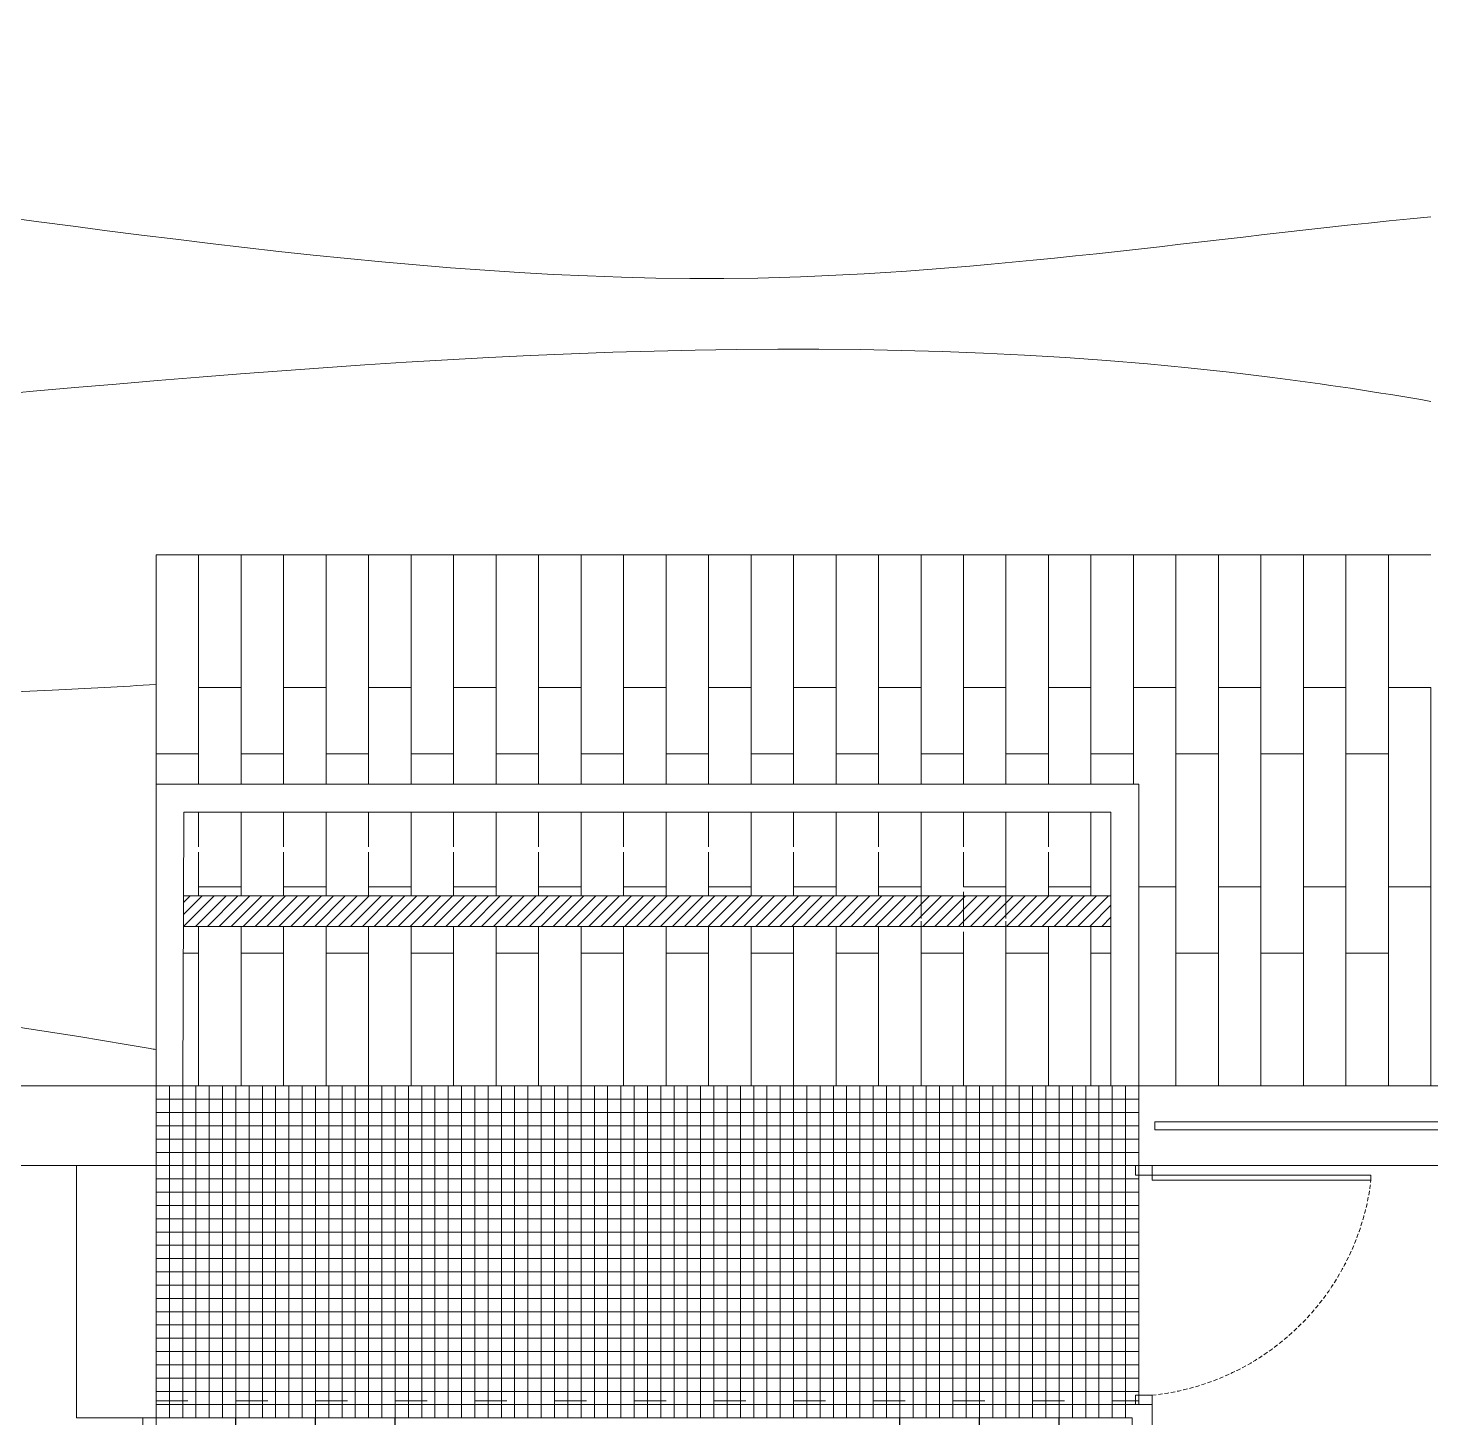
# Model space of a CAD drawing. Header units: millimetres. Extents: x 3468 to 20390, y -976 to 7887.
# Drawn here: x 9582 to 10110, y 6127 to 6651 of the extents above; entities that cross this region are included whole.
import ezdxf

# ---------------------------------------------------------------- set-up
doc = ezdxf.new("R2010")
doc.units = ezdxf.units.MM
for name, pattern in [('ACAD_ISO02W100', [15, 12, -3]), ('ACAD_ISO03W100', [30, 12, -18]), ('TRATTEGGIATA2', [9.525, 6.35, -3.175])]:
    doc.linetypes.add(name, pattern=pattern)
for name, color, linetype, lineweight in [('A-DOOR-FULL', 4, 'Continuous', 18), ('A-FURN', 9, 'Continuous', 13), ('curve di livello', 6, 'Continuous', 9), ('pavimentazione esterna', 51, 'Continuous', 15), ('PROIEZIONI', 145, 'Continuous', 13), ('vetro', 140, 'Continuous', 15), ('Wall', 7, 'Continuous', 20)]:
    doc.layers.add(name, color=color, linetype=linetype, lineweight=lineweight)

msp = doc.modelspace()

# ---------------------------------------------------------------- hatches: boundary and pattern name
at = {"layer": 'vetro'}
h = msp.add_hatch(dxfattribs=at)
h.set_pattern_fill('ANSI31', color=4)
h.set_pattern_definition([(45, (-14696.2354, -10920.9153), (-2.24506403, 2.24506403), [])])
h.paths.add_polyline_path([(9640.52, 6323.97), (9640.47, 6312.45), (9989.72, 6312.45), (9989.72, 6323.97)])

# ---------------------------------------------------------------- linework, layer by layer
at = {"color": 1}
for p, q in [((9660.2, 6037.38), (9660.2, 6127.38)), ((9690.2, 6037.38), (9690.2, 6127.38)), ((9720.2, 6037.38), (9720.2, 6127.38)), ((9910.2, 6037.38), (9910.2, 6127.38)), ((9940.2, 6037.38), (9940.2, 6127.38)), ((9970.2, 6037.38), (9970.2, 6127.38))]:
    msp.add_line(p, q, dxfattribs=at)
at = {"layer": 'A-DOOR-FULL'}
for p, q in [((10005.2, 6218.81), (10005.2, 6216.92)), ((10005.2, 6218.81), (10087.63, 6218.81)), ((10087.63, 6218.81), (10087.63, 6216.92)), ((10005.2, 6216.92), (10087.63, 6216.92)), ((10005.2, 6135.94), (9998.96, 6135.94)), ((9998.96, 6135.94), (9998.96, 6132.38)), ((10005.2, 6132.38), (10005.2, 6135.94)), ((9998.96, 6132.38), (10005.2, 6132.38))]:
    msp.add_line(p, q, dxfattribs=at)
msp.add_lwpolyline([(9998.96, 6222.38), (10005.2, 6222.38), (10005.2, 6218.81), (9998.96, 6218.81)], close=True, dxfattribs=at)
at = {"layer": 'A-DOOR-FULL', "linetype": 'TRATTEGGIATA2', "ltscale": 0.25}
msp.add_arc((9995.67, 6228.08), 92.63, 275.9091, 353.0747, dxfattribs=at)
at = {"layer": 'A-FURN'}
for p, q in [((9630.2, 6127.38), (9630.2, 6252.38)), ((9630.2, 6127.38), (9630.2, 6252.38)), ((10000.2, 6252.38), (9630.2, 6252.38)), ((9635.2, 6127.38), (9635.2, 6252.38)), ((9640.2, 6127.38), (9640.2, 6252.38)), ((9645.2, 6127.38), (9645.2, 6252.38)), ((9650.2, 6127.38), (9650.2, 6252.38)), ((9655.2, 6127.38), (9655.2, 6252.38)), ((9660.2, 6127.38), (9660.2, 6252.38)), ((9665.2, 6127.38), (9665.2, 6252.38)), ((9670.2, 6127.38), (9670.2, 6252.38)), ((9675.2, 6127.38), (9675.2, 6252.38)), ((9680.2, 6127.38), (9680.2, 6252.38)), ((9685.2, 6127.38), (9685.2, 6252.38)), ((9690.2, 6127.38), (9690.2, 6252.38)), ((9695.2, 6127.38), (9695.2, 6252.38)), ((9700.2, 6127.38), (9700.2, 6252.38)), ((9705.2, 6127.38), (9705.2, 6252.38)), ((9710.2, 6127.38), (9710.2, 6252.38)), ((9715.2, 6127.38), (9715.2, 6252.38)), ((9720.2, 6127.38), (9720.2, 6252.38)), ((9725.2, 6127.38), (9725.2, 6252.38)), ((9730.2, 6127.38), (9730.2, 6252.38)), ((9735.2, 6127.38), (9735.2, 6252.38)), ((9740.2, 6127.38), (9740.2, 6252.38)), ((9745.2, 6127.38), (9745.2, 6252.38)), ((9750.2, 6127.38), (9750.2, 6252.38)), ((9755.2, 6127.38), (9755.2, 6252.38)), ((9760.2, 6127.38), (9760.2, 6252.38)), ((9765.2, 6127.38), (9765.2, 6252.38)), ((9770.2, 6127.38), (9770.2, 6252.38)), ((9775.2, 6127.38), (9775.2, 6252.38)), ((9780.2, 6127.38), (9780.2, 6252.38)), ((9785.2, 6127.38), (9785.2, 6252.38)), ((9790.2, 6127.38), (9790.2, 6252.38)), ((9795.2, 6127.38), (9795.2, 6252.38)), ((9800.2, 6127.38), (9800.2, 6252.38)), ((9805.2, 6127.38), (9805.2, 6252.38)), ((9810.2, 6127.38), (9810.2, 6252.38)), ((9815.2, 6127.38), (9815.2, 6252.38)), ((9820.2, 6127.38), (9820.2, 6252.38)), ((9825.2, 6127.38), (9825.2, 6252.38)), ((9830.2, 6127.38), (9830.2, 6252.38)), ((9835.2, 6127.38), (9835.2, 6252.38)), ((9840.2, 6127.38), (9840.2, 6252.38)), ((9845.2, 6127.38), (9845.2, 6252.38)), ((9850.2, 6127.38), (9850.2, 6252.38)), ((9855.2, 6127.38), (9855.2, 6252.38)), ((9860.2, 6127.38), (9860.2, 6252.38)), ((9865.2, 6127.38), (9865.2, 6252.38)), ((9870.2, 6127.38), (9870.2, 6252.38)), ((9875.2, 6127.38), (9875.2, 6252.38)), ((9880.2, 6127.38), (9880.2, 6252.38)), ((9885.2, 6127.38), (9885.2, 6252.38)), ((9890.2, 6127.38), (9890.2, 6252.38)), ((9895.2, 6127.38), (9895.2, 6252.38)), ((9900.2, 6127.38), (9900.2, 6252.38)), ((9905.2, 6127.38), (9905.2, 6252.38)), ((9910.2, 6127.38), (9910.2, 6252.38)), ((9915.2, 6127.38), (9915.2, 6252.38)), ((9920.2, 6127.38), (9920.2, 6252.38)), ((9925.2, 6127.38), (9925.2, 6252.38)), ((9930.2, 6127.38), (9930.2, 6252.38)), ((9935.2, 6127.38), (9935.2, 6252.38)), ((9940.2, 6127.38), (9940.2, 6252.38)), ((9945.2, 6127.38), (9945.2, 6252.38)), ((9950.2, 6127.38), (9950.2, 6252.38)), ((9955.2, 6127.38), (9955.2, 6252.38)), ((9960.2, 6127.38), (9960.2, 6252.38)), ((9965.2, 6127.38), (9965.2, 6252.38)), ((9970.2, 6127.38), (9970.2, 6252.38)), ((9975.2, 6127.38), (9975.2, 6252.38)), ((9980.2, 6127.38), (9980.2, 6252.38)), ((9985.2, 6127.38), (9985.2, 6252.38)), ((9990.2, 6127.38), (9990.2, 6252.38)), ((9995.2, 6127.38), (9995.2, 6252.38)), ((10000.2, 6132.38), (10000.2, 6252.38)), ((10000.2, 6132.38), (10000.2, 6252.38)), ((10000.2, 6247.38), (9630.2, 6247.38)), ((10000.2, 6242.38), (9630.2, 6242.38)), ((10000.2, 6237.38), (9630.2, 6237.38)), ((10000.2, 6232.38), (9630.2, 6232.38)), ((10000.2, 6227.38), (9630.2, 6227.38)), ((10000.2, 6222.38), (9630.2, 6222.38)), ((10000.2, 6217.38), (9630.2, 6217.38)), ((10000.2, 6212.38), (9630.2, 6212.38)), ((10000.2, 6207.38), (9630.2, 6207.38)), ((10000.2, 6202.38), (9630.2, 6202.38)), ((10000.2, 6197.38), (9630.2, 6197.38)), ((10000.2, 6192.38), (9630.2, 6192.38)), ((10000.2, 6187.38), (9630.2, 6187.38)), ((10000.2, 6182.38), (9630.2, 6182.38)), ((10000.2, 6177.38), (9630.2, 6177.38)), ((10000.2, 6172.38), (9630.2, 6172.38)), ((10000.2, 6167.38), (9630.2, 6167.38)), ((10000.2, 6162.38), (9630.2, 6162.38)), ((10000.2, 6157.38), (9630.2, 6157.38)), ((10000.2, 6152.38), (9630.2, 6152.38)), ((10000.2, 6147.38), (9630.2, 6147.38)), ((10000.2, 6142.38), (9630.2, 6142.38)), ((10000.2, 6137.38), (9630.2, 6137.38)), ((10000.2, 6132.38), (9630.2, 6132.38)), ((9630.2, 6127.38), (9997.7, 6127.38))]:
    msp.add_line(p, q, dxfattribs=at)
at = {"layer": 'curve di livello'}
for points, knots in [([(10110.2, 6579.65), (10026.68, 6571.68), (9673.42, 6515.51), (9298.48, 6665.14), (9053.84, 6556.59), (9053.83, 6556.59), (9053.83, 6556.59), (9053.83, 6556.59), (9053.81, 6556.58), (9053.78, 6556.57), (9053.76, 6556.55)], [948.136507, 948.136507, 948.136507, 948.136507, 1199.951019, 2002.883229, 2002.883229, 2002.883229, 2002.885334, 2002.885334, 2002.885334, 2002.970377, 2002.970377, 2002.970377, 2002.970377]), ([(10110.2, 6510.15), (10090.03, 6513.63), (9742.51, 6566.83), (9384.29, 6463.79), (9053.83, 6495.89), (9053.83, 6495.89), (9053.83, 6495.89), (9053.83, 6495.89), (9053.8, 6495.89), (9053.78, 6495.89), (9053.76, 6495.9)], [952.435008, 952.435008, 952.435008, 952.435008, 1013.900228, 2009.947904, 2009.947904, 2009.947904, 2009.948687, 2009.948687, 2009.948687, 2010.018952, 2010.018952, 2010.018952, 2010.018952]), ([(9630.2, 6403.6), (9617.17, 6402.74), (9422.64, 6391.5), (9229.11, 6411.24), (9053.79, 6451.52), (9053.79, 6451.52), (9053.79, 6451.52), (9053.79, 6451.52), (9053.78, 6451.52), (9053.77, 6451.52), (9053.76, 6451.53)], [1437.518464, 1437.518464, 1437.518464, 1437.518464, 1476.268274, 2015.917714, 2015.917714, 2015.917714, 2015.918177, 2015.918177, 2015.918177, 2015.958032, 2015.958032, 2015.958032, 2015.958032]), ([(9630.2, 6266.08), (9629.44, 6266.21), (9438.03, 6299.74), (9240.94, 6306.38), (9053.76, 6266.48)], [1440.619799, 1440.619799, 1440.619799, 1440.619799, 1442.919983, 2017.077223, 2017.077223, 2017.077223, 2017.077223])]:
    msp.add_open_spline(points, degree=3, knots=knots, dxfattribs=at)
at = {"layer": 'pavimentazione esterna'}
for p, q in [((9630.19, 6366.05), (9630.2, 6452.38)), ((9630.2, 6452.38), (9646.2, 6452.38)), ((9646.2, 6452.38), (9646.2, 6377.38)), ((9662.2, 6452.38), (9646.2, 6452.38)), ((9662.2, 6377.38), (9662.2, 6452.38)), ((9662.2, 6452.38), (9678.2, 6452.38)), ((9678.2, 6452.38), (9678.2, 6377.38)), ((9694.2, 6452.38), (9678.2, 6452.38)), ((9694.2, 6377.38), (9694.2, 6452.38)), ((9694.2, 6452.38), (9710.2, 6452.38)), ((9710.2, 6452.38), (9710.2, 6377.38)), ((9726.2, 6452.38), (9710.2, 6452.38)), ((9726.2, 6377.38), (9726.2, 6452.38)), ((9726.2, 6452.38), (9742.2, 6452.38)), ((9742.2, 6452.38), (9742.2, 6377.38)), ((9758.2, 6452.38), (9742.2, 6452.38)), ((9758.2, 6377.38), (9758.2, 6452.38)), ((9758.2, 6452.38), (9774.2, 6452.38)), ((9774.2, 6452.38), (9774.2, 6377.38)), ((9790.2, 6452.38), (9774.2, 6452.38)), ((9790.2, 6377.38), (9790.2, 6452.38)), ((9790.2, 6452.38), (9806.2, 6452.38)), ((9806.2, 6452.38), (9806.2, 6377.38)), ((9822.2, 6452.38), (9806.2, 6452.38)), ((9822.2, 6377.38), (9822.2, 6452.38)), ((9822.2, 6452.38), (9838.2, 6452.38)), ((9838.2, 6452.38), (9838.2, 6377.38)), ((9854.2, 6452.38), (9838.2, 6452.38)), ((9854.2, 6377.38), (9854.2, 6452.38)), ((9854.2, 6452.38), (9870.2, 6452.38)), ((9870.2, 6452.38), (9870.2, 6377.38)), ((9886.2, 6452.38), (9870.2, 6452.38)), ((9886.2, 6377.38), (9886.2, 6452.38)), ((9886.2, 6452.38), (9902.2, 6452.38)), ((9902.2, 6452.38), (9902.2, 6377.38)), ((9918.2, 6452.38), (9902.2, 6452.38)), ((9918.2, 6377.38), (9918.2, 6452.38)), ((9918.2, 6452.38), (9934.2, 6452.38)), ((9934.2, 6452.38), (9934.2, 6377.38)), ((9950.2, 6452.38), (9934.2, 6452.38)), ((9950.2, 6377.38), (9950.2, 6452.38)), ((9950.2, 6452.38), (9966.2, 6452.38)), ((9966.2, 6452.38), (9966.2, 6377.38)), ((9982.2, 6452.38), (9966.2, 6452.38)), ((9982.2, 6377.38), (9982.2, 6452.38)), ((9982.2, 6452.38), (9998.2, 6452.38)), ((9998.2, 6452.38), (9998.2, 6377.38)), ((10014.2, 6452.38), (9998.2, 6452.38)), ((10014.2, 6377.38), (10014.2, 6452.38)), ((10014.2, 6452.38), (10030.2, 6452.38)), ((10030.2, 6452.38), (10030.2, 6377.38)), ((10046.2, 6452.38), (10030.2, 6452.38)), ((10078.2, 6452.38), (10062.2, 6452.38)), ((10110.2, 6452.38), (10094.2, 6452.38)), ((9646.2, 6366.04), (9646.2, 6402.38)), ((9646.2, 6402.38), (9662.2, 6402.38)), ((9662.2, 6402.38), (9662.2, 6366.04)), ((9678.2, 6366.04), (9678.2, 6402.38)), ((9678.2, 6402.38), (9694.2, 6402.38)), ((9694.2, 6402.38), (9694.2, 6366.03)), ((9710.2, 6366.03), (9710.2, 6402.38)), ((9710.2, 6402.38), (9726.2, 6402.38)), ((9726.2, 6402.38), (9726.2, 6366.03)), ((9742.2, 6366.02), (9742.2, 6402.38)), ((9742.2, 6402.38), (9758.2, 6402.38)), ((9758.2, 6402.38), (9758.2, 6366.02)), ((9774.2, 6366.02), (9774.2, 6402.38)), ((9774.2, 6402.38), (9790.2, 6402.38)), ((9790.2, 6402.38), (9790.2, 6366.01)), ((9806.2, 6366.01), (9806.2, 6402.38)), ((9806.2, 6402.38), (9822.2, 6402.38)), ((9822.2, 6402.38), (9822.2, 6366.01)), ((9838.2, 6366), (9838.2, 6402.38)), ((9838.2, 6402.38), (9854.2, 6402.38)), ((9854.2, 6402.38), (9854.2, 6366)), ((9870.2, 6366), (9870.2, 6402.38)), ((9870.2, 6402.38), (9886.2, 6402.38)), ((9886.2, 6402.38), (9886.2, 6365.99)), ((9902.2, 6365.99), (9902.2, 6402.38)), ((9902.2, 6402.38), (9918.2, 6402.38)), ((9918.2, 6402.38), (9918.2, 6365.99)), ((9934.2, 6365.98), (9934.2, 6402.38)), ((9934.2, 6402.38), (9950.2, 6402.38)), ((9950.2, 6402.38), (9950.2, 6365.98)), ((9966.2, 6365.98), (9966.2, 6402.38)), ((9966.2, 6402.38), (9982.2, 6402.38)), ((9982.2, 6402.38), (9982.2, 6365.97)), ((9998.2, 6365.97), (9998.2, 6402.38)), ((9998.2, 6402.38), (10014.2, 6402.38)), ((10014.2, 6402.38), (10014.2, 6327.38)), ((10030.2, 6327.38), (10030.2, 6402.38)), ((10030.2, 6402.38), (10046.2, 6402.38)), ((10046.2, 6402.38), (10046.2, 6327.38)), ((10062.2, 6327.38), (10062.2, 6402.38)), ((10062.2, 6402.38), (10078.2, 6402.38)), ((10078.2, 6402.38), (10078.2, 6327.38)), ((9630.2, 6377.38), (9646.2, 6377.38)), ((9646.2, 6377.38), (9630.2, 6377.38)), ((9646.2, 6377.38), (9646.2, 6366.04)), ((9662.2, 6366.04), (9662.2, 6377.38)), ((9662.2, 6377.38), (9678.2, 6377.38)), ((9678.2, 6377.38), (9662.2, 6377.38)), ((9678.2, 6377.38), (9678.2, 6366.04)), ((9694.2, 6366.03), (9694.2, 6377.38)), ((9694.2, 6377.38), (9710.2, 6377.38)), ((9710.2, 6377.38), (9694.2, 6377.38)), ((9710.2, 6377.38), (9710.2, 6366.03)), ((9726.2, 6366.03), (9726.2, 6377.38)), ((9726.2, 6377.38), (9742.2, 6377.38)), ((9742.2, 6377.38), (9726.2, 6377.38)), ((9742.2, 6377.38), (9742.2, 6366.02)), ((9758.2, 6366.02), (9758.2, 6377.38)), ((9758.2, 6377.38), (9774.2, 6377.38)), ((9774.2, 6377.38), (9758.2, 6377.38)), ((9774.2, 6377.38), (9774.2, 6366.02)), ((9790.2, 6366.01), (9790.2, 6377.38)), ((9790.2, 6377.38), (9806.2, 6377.38)), ((9806.2, 6377.38), (9790.2, 6377.38)), ((9806.2, 6377.38), (9806.2, 6366.01)), ((9822.2, 6366.01), (9822.2, 6377.38)), ((9822.2, 6377.38), (9838.2, 6377.38)), ((9838.2, 6377.38), (9822.2, 6377.38)), ((9838.2, 6377.38), (9838.2, 6366)), ((9854.2, 6366), (9854.2, 6377.38)), ((9854.2, 6377.38), (9870.2, 6377.38)), ((9870.2, 6377.38), (9854.2, 6377.38)), ((9870.2, 6377.38), (9870.2, 6366)), ((9886.2, 6365.99), (9886.2, 6377.38)), ((9886.2, 6377.38), (9902.2, 6377.38)), ((9902.2, 6377.38), (9886.2, 6377.38)), ((9902.2, 6377.38), (9902.2, 6365.99)), ((9918.2, 6365.99), (9918.2, 6377.38)), ((9918.2, 6377.38), (9934.2, 6377.38)), ((9934.2, 6377.38), (9918.2, 6377.38)), ((9934.2, 6377.38), (9934.2, 6365.98)), ((9950.2, 6365.98), (9950.2, 6377.38)), ((9950.2, 6377.38), (9966.2, 6377.38)), ((9966.2, 6377.38), (9950.2, 6377.38)), ((9966.2, 6377.38), (9966.2, 6365.98)), ((9982.2, 6365.97), (9982.2, 6377.38)), ((9982.2, 6377.38), (9998.2, 6377.38)), ((9998.2, 6377.38), (9982.2, 6377.38)), ((9998.2, 6377.38), (9998.2, 6365.97)), ((10014.2, 6302.38), (10014.2, 6377.38)), ((10014.2, 6377.38), (10030.2, 6377.38)), ((10030.2, 6377.38), (10014.2, 6377.38)), ((10030.2, 6377.38), (10030.2, 6302.38)), ((10046.2, 6302.38), (10046.2, 6377.38)), ((10046.2, 6377.38), (10062.2, 6377.38)), ((10062.2, 6377.38), (10062.2, 6302.38)), ((10000.22, 6327.38), (10014.2, 6327.38)), ((10014.2, 6327.38), (10000.22, 6327.38)), ((10014.2, 6327.38), (10014.2, 6252.38)), ((10030.2, 6252.38), (10030.2, 6327.38)), ((10030.2, 6327.38), (10046.2, 6327.38)), ((10046.2, 6327.38), (10030.2, 6327.38)), ((10046.2, 6327.38), (10046.2, 6252.38)), ((10062.2, 6252.38), (10062.2, 6327.38)), ((10062.2, 6327.38), (10078.2, 6327.38)), ((10078.2, 6327.38), (10062.2, 6327.38)), ((10078.2, 6327.38), (10078.2, 6252.38)), ((10030.2, 6302.38), (10014.2, 6302.38)), ((10062.2, 6302.38), (10046.2, 6302.38)), ((9646.2, 6252.38), (9630.2, 6252.38)), ((9662.2, 6252.38), (9646.2, 6252.38)), ((9678.2, 6252.38), (9662.2, 6252.38)), ((9694.2, 6252.38), (9678.2, 6252.38)), ((9710.2, 6252.38), (9694.2, 6252.38)), ((9726.2, 6252.38), (9710.2, 6252.38)), ((9742.2, 6252.38), (9726.2, 6252.38)), ((9758.2, 6252.38), (9742.2, 6252.38)), ((9774.2, 6252.38), (9758.2, 6252.38)), ((9790.2, 6252.38), (9774.2, 6252.38)), ((9806.2, 6252.38), (9790.2, 6252.38)), ((9822.2, 6252.38), (9806.2, 6252.38)), ((9838.2, 6252.38), (9822.2, 6252.38)), ((9854.2, 6252.38), (9838.2, 6252.38)), ((9870.2, 6252.38), (9854.2, 6252.38)), ((9886.2, 6252.38), (9870.2, 6252.38)), ((9902.2, 6252.38), (9886.2, 6252.38)), ((9918.2, 6252.38), (9902.2, 6252.38)), ((9934.2, 6252.38), (9918.2, 6252.38)), ((9950.2, 6252.38), (9934.2, 6252.38)), ((9966.2, 6252.38), (9950.2, 6252.38)), ((9982.2, 6252.38), (9966.2, 6252.38)), ((9998.2, 6252.38), (9982.2, 6252.38)), ((10014.2, 6252.38), (9998.2, 6252.38)), ((10030.2, 6252.38), (10014.2, 6252.38)), ((10046.2, 6252.38), (10030.2, 6252.38)), ((10062.2, 6252.38), (10046.2, 6252.38)), ((10078.2, 6252.38), (10062.2, 6252.38)), ((10094.2, 6252.38), (10078.2, 6252.38))]:
    msp.add_line(p, q, dxfattribs=at)
at = {"layer": 'pavimentazione esterna', "linetype": 'ACAD_ISO02W100'}
for p, q in [((9646.2, 6327.38), (9646.2, 6355.47)), ((9646.2, 6355.47), (9646.2, 6323.96)), ((9662.2, 6355.47), (9662.2, 6327.38)), ((9662.2, 6323.96), (9662.2, 6355.47)), ((9678.2, 6327.38), (9678.2, 6355.47)), ((9678.2, 6355.47), (9678.2, 6323.96)), ((9694.2, 6355.47), (9694.2, 6327.38)), ((9694.2, 6323.96), (9694.2, 6355.47)), ((9710.2, 6327.38), (9710.2, 6355.47)), ((9710.2, 6355.47), (9710.2, 6323.96)), ((9726.2, 6355.47), (9726.2, 6327.38)), ((9726.2, 6323.96), (9726.2, 6355.47)), ((9742.2, 6327.38), (9742.2, 6355.47)), ((9742.2, 6355.47), (9742.2, 6323.96)), ((9758.2, 6355.47), (9758.2, 6327.38)), ((9758.2, 6323.96), (9758.2, 6355.47)), ((9774.2, 6327.38), (9774.2, 6355.47)), ((9774.2, 6355.47), (9774.2, 6323.96)), ((9790.2, 6355.47), (9790.2, 6327.38)), ((9790.2, 6323.96), (9790.2, 6355.47)), ((9806.2, 6327.38), (9806.2, 6355.47)), ((9806.2, 6355.47), (9806.2, 6323.97)), ((9822.2, 6355.47), (9822.2, 6327.38)), ((9822.2, 6323.97), (9822.2, 6355.47)), ((9838.2, 6327.38), (9838.2, 6355.47)), ((9838.2, 6355.47), (9838.2, 6323.97)), ((9854.2, 6355.47), (9854.2, 6327.38)), ((9854.2, 6323.97), (9854.2, 6355.47)), ((9870.2, 6327.38), (9870.2, 6355.47)), ((9870.2, 6355.47), (9870.2, 6323.97)), ((9886.2, 6355.47), (9886.2, 6327.38)), ((9886.2, 6323.97), (9886.2, 6355.47)), ((9902.2, 6327.38), (9902.2, 6355.47)), ((9902.2, 6355.47), (9902.2, 6323.97)), ((9918.2, 6355.47), (9918.2, 6327.38)), ((9918.2, 6302.38), (9918.2, 6355.47)), ((9934.2, 6327.38), (9934.2, 6355.47)), ((9934.2, 6355.47), (9934.2, 6302.38)), ((9950.2, 6355.47), (9950.2, 6327.38)), ((9950.2, 6302.38), (9950.2, 6355.47)), ((9966.2, 6327.38), (9966.2, 6355.47)), ((9966.2, 6355.47), (9966.2, 6323.97)), ((9982.2, 6355.47), (9982.2, 6327.38)), ((9982.2, 6323.97), (9982.2, 6355.47)), ((9646.2, 6323.96), (9646.2, 6327.38)), ((9646.2, 6327.38), (9662.2, 6327.38)), ((9662.2, 6327.38), (9646.2, 6327.38)), ((9662.2, 6327.38), (9662.2, 6323.96)), ((9678.2, 6323.96), (9678.2, 6327.38)), ((9678.2, 6327.38), (9694.2, 6327.38)), ((9694.2, 6327.38), (9678.2, 6327.38)), ((9694.2, 6327.38), (9694.2, 6323.96)), ((9710.2, 6323.96), (9710.2, 6327.38)), ((9710.2, 6327.38), (9726.2, 6327.38)), ((9726.2, 6327.38), (9710.2, 6327.38)), ((9726.2, 6327.38), (9726.2, 6323.96)), ((9742.2, 6323.96), (9742.2, 6327.38)), ((9742.2, 6327.38), (9758.2, 6327.38)), ((9758.2, 6327.38), (9742.2, 6327.38)), ((9758.2, 6327.38), (9758.2, 6323.96)), ((9774.2, 6323.96), (9774.2, 6327.38)), ((9774.2, 6327.38), (9790.2, 6327.38)), ((9790.2, 6327.38), (9774.2, 6327.38)), ((9790.2, 6327.38), (9790.2, 6323.96)), ((9806.2, 6323.97), (9806.2, 6327.38)), ((9806.2, 6327.38), (9822.2, 6327.38)), ((9822.2, 6327.38), (9806.2, 6327.38)), ((9822.2, 6327.38), (9822.2, 6323.97)), ((9838.2, 6323.97), (9838.2, 6327.38)), ((9838.2, 6327.38), (9854.2, 6327.38)), ((9854.2, 6327.38), (9838.2, 6327.38)), ((9854.2, 6327.38), (9854.2, 6323.97)), ((9870.2, 6323.97), (9870.2, 6327.38)), ((9870.2, 6327.38), (9886.2, 6327.38)), ((9886.2, 6327.38), (9870.2, 6327.38)), ((9886.2, 6327.38), (9886.2, 6323.97)), ((9902.2, 6323.97), (9902.2, 6327.38)), ((9902.2, 6327.38), (9918.2, 6327.38)), ((9918.2, 6327.38), (9902.2, 6327.38)), ((9918.2, 6327.38), (9918.2, 6252.38)), ((9934.2, 6252.38), (9934.2, 6327.38)), ((9934.2, 6327.38), (9950.2, 6327.38)), ((9950.2, 6327.38), (9934.2, 6327.38)), ((9950.2, 6327.38), (9950.2, 6252.38)), ((9966.2, 6323.97), (9966.2, 6327.38)), ((9966.2, 6327.38), (9982.2, 6327.38)), ((9982.2, 6327.38), (9966.2, 6327.38)), ((9982.2, 6327.38), (9982.2, 6323.97)), ((9646.2, 6252.38), (9646.2, 6312.45)), ((9646.2, 6312.45), (9646.2, 6302.38)), ((9662.2, 6312.45), (9662.2, 6252.38)), ((9662.2, 6302.38), (9662.2, 6312.45)), ((9678.2, 6252.38), (9678.2, 6312.45)), ((9678.2, 6312.45), (9678.2, 6302.38)), ((9694.2, 6312.45), (9694.2, 6252.38)), ((9694.2, 6302.38), (9694.2, 6312.45)), ((9710.2, 6252.38), (9710.2, 6312.45)), ((9710.2, 6312.45), (9710.2, 6302.38)), ((9726.2, 6312.45), (9726.2, 6252.38)), ((9726.2, 6302.38), (9726.2, 6312.45)), ((9742.2, 6252.38), (9742.2, 6312.45)), ((9742.2, 6312.45), (9742.2, 6302.38)), ((9758.2, 6312.45), (9758.2, 6252.38)), ((9758.2, 6302.38), (9758.2, 6312.45)), ((9774.2, 6252.38), (9774.2, 6312.45)), ((9774.2, 6312.45), (9774.2, 6302.38)), ((9790.2, 6312.45), (9790.2, 6252.38)), ((9790.2, 6302.38), (9790.2, 6312.45)), ((9806.2, 6252.38), (9806.2, 6312.45)), ((9806.2, 6312.45), (9806.2, 6302.38)), ((9822.2, 6312.45), (9822.2, 6252.38)), ((9822.2, 6302.38), (9822.2, 6312.45)), ((9838.2, 6252.38), (9838.2, 6312.45)), ((9838.2, 6312.45), (9838.2, 6302.38)), ((9854.2, 6312.45), (9854.2, 6252.38)), ((9854.2, 6302.38), (9854.2, 6312.45)), ((9870.2, 6252.38), (9870.2, 6312.45)), ((9870.2, 6312.45), (9870.2, 6302.38)), ((9886.2, 6312.45), (9886.2, 6252.38)), ((9886.2, 6302.38), (9886.2, 6312.45)), ((9902.2, 6252.38), (9902.2, 6312.45)), ((9902.2, 6312.45), (9902.2, 6302.38)), ((9966.2, 6252.38), (9966.2, 6312.45)), ((9966.2, 6312.45), (9966.2, 6302.38)), ((9982.2, 6312.45), (9982.2, 6252.38)), ((9982.2, 6302.38), (9982.2, 6312.45)), ((9646.2, 6302.38), (9640.42, 6302.38)), ((9640.42, 6302.38), (9646.2, 6302.38)), ((9646.2, 6302.38), (9646.2, 6252.38)), ((9678.2, 6302.38), (9662.2, 6302.38)), ((9662.2, 6252.38), (9662.2, 6302.38)), ((9662.2, 6302.38), (9678.2, 6302.38)), ((9678.2, 6302.38), (9678.2, 6252.38)), ((9710.2, 6302.38), (9694.2, 6302.38)), ((9694.2, 6252.38), (9694.2, 6302.38)), ((9694.2, 6302.38), (9710.2, 6302.38)), ((9710.2, 6302.38), (9710.2, 6252.38)), ((9742.2, 6302.38), (9726.2, 6302.38)), ((9726.2, 6252.38), (9726.2, 6302.38)), ((9726.2, 6302.38), (9742.2, 6302.38)), ((9742.2, 6302.38), (9742.2, 6252.38)), ((9774.2, 6302.38), (9758.2, 6302.38)), ((9758.2, 6252.38), (9758.2, 6302.38)), ((9758.2, 6302.38), (9774.2, 6302.38)), ((9774.2, 6302.38), (9774.2, 6252.38)), ((9806.2, 6302.38), (9790.2, 6302.38)), ((9790.2, 6252.38), (9790.2, 6302.38)), ((9790.2, 6302.38), (9806.2, 6302.38)), ((9806.2, 6302.38), (9806.2, 6252.38)), ((9838.2, 6302.38), (9822.2, 6302.38)), ((9822.2, 6252.38), (9822.2, 6302.38)), ((9822.2, 6302.38), (9838.2, 6302.38)), ((9838.2, 6302.38), (9838.2, 6252.38)), ((9870.2, 6302.38), (9854.2, 6302.38)), ((9854.2, 6252.38), (9854.2, 6302.38)), ((9854.2, 6302.38), (9870.2, 6302.38)), ((9870.2, 6302.38), (9870.2, 6252.38)), ((9902.2, 6302.38), (9886.2, 6302.38)), ((9886.2, 6252.38), (9886.2, 6302.38)), ((9886.2, 6302.38), (9902.2, 6302.38)), ((9902.2, 6302.38), (9902.2, 6252.38)), ((9934.2, 6302.38), (9918.2, 6302.38)), ((9918.2, 6252.38), (9918.2, 6302.38)), ((9918.2, 6302.38), (9934.2, 6302.38)), ((9934.2, 6302.38), (9934.2, 6252.38)), ((9966.2, 6302.38), (9950.2, 6302.38)), ((9950.2, 6252.38), (9950.2, 6302.38)), ((9950.2, 6302.38), (9966.2, 6302.38)), ((9966.2, 6302.38), (9966.2, 6252.38)), ((9982.2, 6252.38), (9982.2, 6302.38)), ((9982.2, 6302.38), (9989.71, 6302.38))]:
    msp.add_line(p, q, dxfattribs=at)
at = {"layer": 'pavimentazione esterna'}
for points in [[(10062.2, 6377.38), (10046.2, 6377.38), (10046.2, 6452.38), (10062.2, 6452.38), (10062.2, 6377.38)], [(10094.2, 6377.38), (10078.2, 6377.38), (10078.2, 6452.38), (10094.2, 6452.38), (10094.2, 6377.38)], [(10110.2, 6327.38), (10094.2, 6327.38), (10094.2, 6402.38), (10110.2, 6402.38), (10110.2, 6327.38)], [(10094.2, 6302.38), (10078.2, 6302.38), (10078.2, 6377.38), (10094.2, 6377.38), (10094.2, 6302.38)], [(10110.2, 6252.38), (10094.2, 6252.38), (10094.2, 6327.38), (10110.2, 6327.38), (10110.2, 6252.38)]]:
    msp.add_lwpolyline(points, dxfattribs=at)
at = {"layer": 'PROIEZIONI'}
for p in [(9600.2, 6222.38), (9630.2, 6127.38)]:
    msp.add_line(p, (9600.2, 6127.38), dxfattribs=at)
at = {"layer": 'vetro'}
for p, q in [((9630.2, 6252.38), (9630.2, 6366.05)), ((9630.2, 6366.05), (10000.23, 6365.97)), ((9640.7, 6366.05), (9640.7, 6366.04)), ((10000.23, 6366.05), (10000.2, 6252.38)), ((10000.23, 6365.97), (10000.22, 6355.47)), ((9640.66, 6355.47), (9640.2, 6252.38)), ((9989.72, 6355.47), (9640.66, 6355.47)), ((9989.7, 6252.38), (9989.72, 6355.47)), ((9640.52, 6323.96), (9989.72, 6323.97)), ((9989.72, 6312.45), (9640.47, 6312.45)), ((9630.2, 6252.38), (10000.2, 6252.38)), ((10000.2, 6252.38), (9989.7, 6252.38)), ((10000.2, 6252.38), (10000.2, 6245.98)), ((10006.22, 6235.88), (10006.22, 6238.88)), ((10006.22, 6238.88), (10416.7, 6238.88)), ((10413.7, 6235.88), (10006.22, 6235.88)), ((9630.2, 6127.38), (9630.2, 6133.78))]:
    msp.add_line(p, q, dxfattribs=at)
at = {"layer": 'vetro', "linetype": 'ACAD_ISO03W100'}
for p, q in [((9630.2, 6133.78), (10000.2, 6133.78)), ((9630.2, 6127.38), (9997.7, 6127.38))]:
    msp.add_line(p, q, dxfattribs=at)
at = {"layer": 'Wall'}
for p, q in [((9406.56, 6252.38), (9630.2, 6252.38)), ((9630.2, 6252.38), (9630.2, 6127.38)), ((10000.2, 6252.38), (10430.2, 6252.38)), ((10000.2, 6252.38), (10000.2, 6132.38)), ((9406.56, 6222.38), (9630.2, 6222.38)), ((10000.2, 6222.38), (10400.2, 6222.38)), ((9995.2, 6127.38), (9995.2, 6132.38)), ((10005.2, 6132.38), (9995.2, 6132.38)), ((10005.2, 6122.77), (10005.2, 6132.38)), ((9625.2, 5784.61), (9625.2, 6127.38)), ((9625.2, 6127.38), (9630.2, 6127.38)), ((9630.2, 5789.61), (9630.2, 6127.38))]:
    msp.add_line(p, q, dxfattribs=at)
msp.add_lwpolyline([(9995.2, 6132.38), (9995.2, 6127.38), (9997.7, 6127.38), (9997.7, 6122.77), (10005.2, 6122.77), (10005.2, 6132.38), (9995.2, 6132.38)], dxfattribs=at)

doc.saveas('drawing.dxf')
